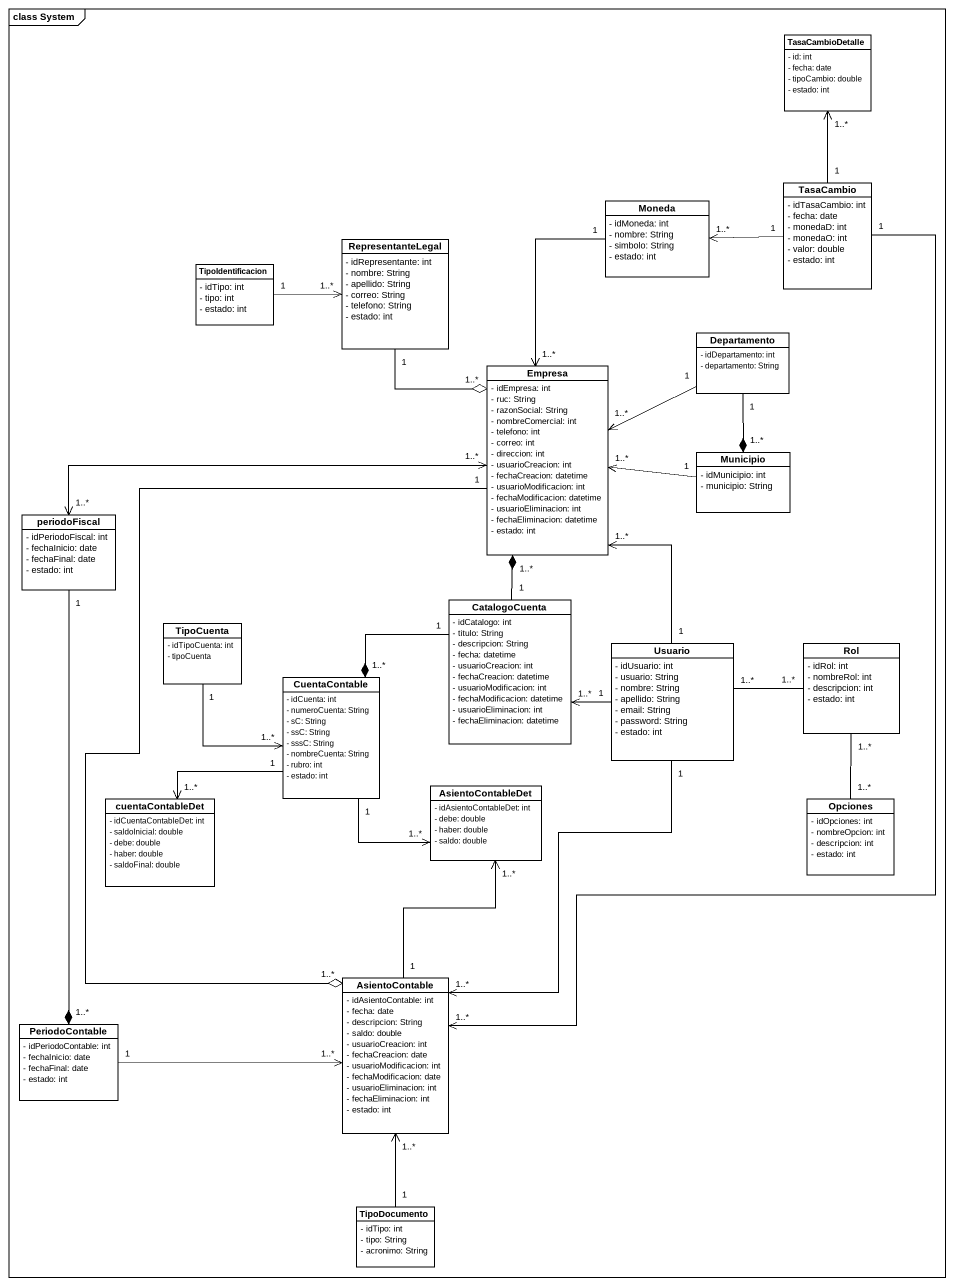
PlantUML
@startuml
mainframe class System
hide circle
hide empty members
skinparam classAttributeIconSize 0
class TasaCambioDetalle {
  - id: int
  - fecha: date
  - tipoCambio: double
  - estado: int
}
class TasaCambio {
  - idTasaCambio: int
  - fecha: date
  - monedaD: int
  - monedaO: int
  - valor: double
  - estado: int
}
class Moneda {
  - idMoneda: int
  - nombre: String
  - simbolo: String
  - estado: int
}
class TipoIdentificacion {
  - idTipo: int
  - tipo: int
  - estado: int
}
class RepresentanteLegal {
  - idRepresentante: int
  - nombre: String
  - apellido: String
  - correo: String
  - telefono: String
  - estado: int
}
class Departamento {
  - idDepartamento: int
  - departamento: String
}
class Empresa {
  - idEmpresa: int
  - ruc: String
  - razonSocial: String
  - nombreComercial: int
  - telefono: int
  - correo: int
  - direccion: int
  - usuarioCreacion: int
  - fechaCreacion: datetime
  - usuarioModificacion: int
  - fechaModificacion: datetime
  - usuarioEliminacion: int
  - fechaEliminacion: datetime
  - estado: int
}
class Municipio {
  - idMunicipio: int
  - municipio: String
}
class periodoFiscal {
  - idPeriodoFiscal: int
  - fechaInicio: date
  - fechaFinal: date
  - estado: int
}
class TipoCuenta {
  - idTipoCuenta: int
  - tipoCuenta
}
class CatalogoCuenta {
  - idCatalogo: int
  - titulo: String
  - descripcion: String
  - fecha: datetime
  - usuarioCreacion: int
  - fechaCreacion: datetime
  - usuarioModificacion: int
  - fechaModificacion: datetime
  - usuarioEliminacion: int
  - fechaEliminacion: datetime
}
class Usuario {
  - idUsuario: int
  - usuario: String
  - nombre: String
  - apellido: String
  - email: String
  - password: String
  - estado: int
}
class Rol {
  - idRol: int
  - nombreRol: int
  - descripcion: int
  - estado: int
}
class CuentaContable {
  - idCuenta: int
  - numeroCuenta: String
  - sC: String
  - ssC: String
  - sssC: String
  - nombreCuenta: String
  - rubro: int
  - estado: int
}
class cuentaContableDet {
  - idCuentaContableDet: int
  - saldoInicial: double
  - debe: double
  - haber: double
  - saldoFinal: double
}
class AsientoContableDet {
  - idAsientoContableDet: int
  - debe: double
  - haber: double
  - saldo: double
}
class Opciones {
  - idOpciones: int
  - nombreOpcion: int
  - descripcion: int
  - estado: int
}
class AsientoContable {
  - idAsientoContable: int
  - fecha: date
  - descripcion: String
  - saldo: double
  - usuarioCreacion: int
  - fechaCreacion: date
  - usuarioModificacion: int
  - fechaModificacion: date
  - usuarioEliminacion: int
  - fechaEliminacion: int
  - estado: int
}
class PeriodoContable {
  - idPeriodoContable: int
  - fechaInicio: date
  - fechaFinal: date
  - estado: int
}
class TipoDocumento {
  - idTipo: int
  - tipo: String
  - acronimo: String
}
TasaCambio "1" -up-> "1..*" TasaCambioDetalle
TasaCambio "1" -left-> "1..*" Moneda
TasaCambio "1" --> "1..*" AsientoContable
Moneda "1" --> "1..*" Empresa
TipoIdentificacion "1" -right-> "1..*" RepresentanteLegal
RepresentanteLegal "1" --o "1..*" Empresa
Departamento "1" -left-> "1..*" Empresa
Departamento "1" --* "1..*" Municipio
Empresa "1" --o "1..*" AsientoContable
Municipio "1" -left-> "1..*" Empresa
periodoFiscal "1..*" <-right-> "1..*" Empresa
periodoFiscal "1" --* "1..*" PeriodoContable
TipoCuenta "1" --> "1..*" CuentaContable
CatalogoCuenta "1" -up-* "1..*" Empresa
CatalogoCuenta "1" -left-* "1..*" CuentaContable
Usuario "1" -up-> "1..*" Empresa
Usuario "1" -left-> "1..*" CatalogoCuenta
Usuario "1" --> "1..*" AsientoContable
Rol "1..*" -left- "1..*" Usuario
CuentaContable "1" --> "1..*" cuentaContableDet
CuentaContable "1" -right-> "1..*" AsientoContableDet
AsientoContableDet "1..*" <-- "1" AsientoContable
Opciones "1..*" -up- "1..*" Rol
PeriodoContable "1" -right-> "1..*" AsientoContable
TipoDocumento "1" -up-> "1..*" AsientoContable
@enduml
